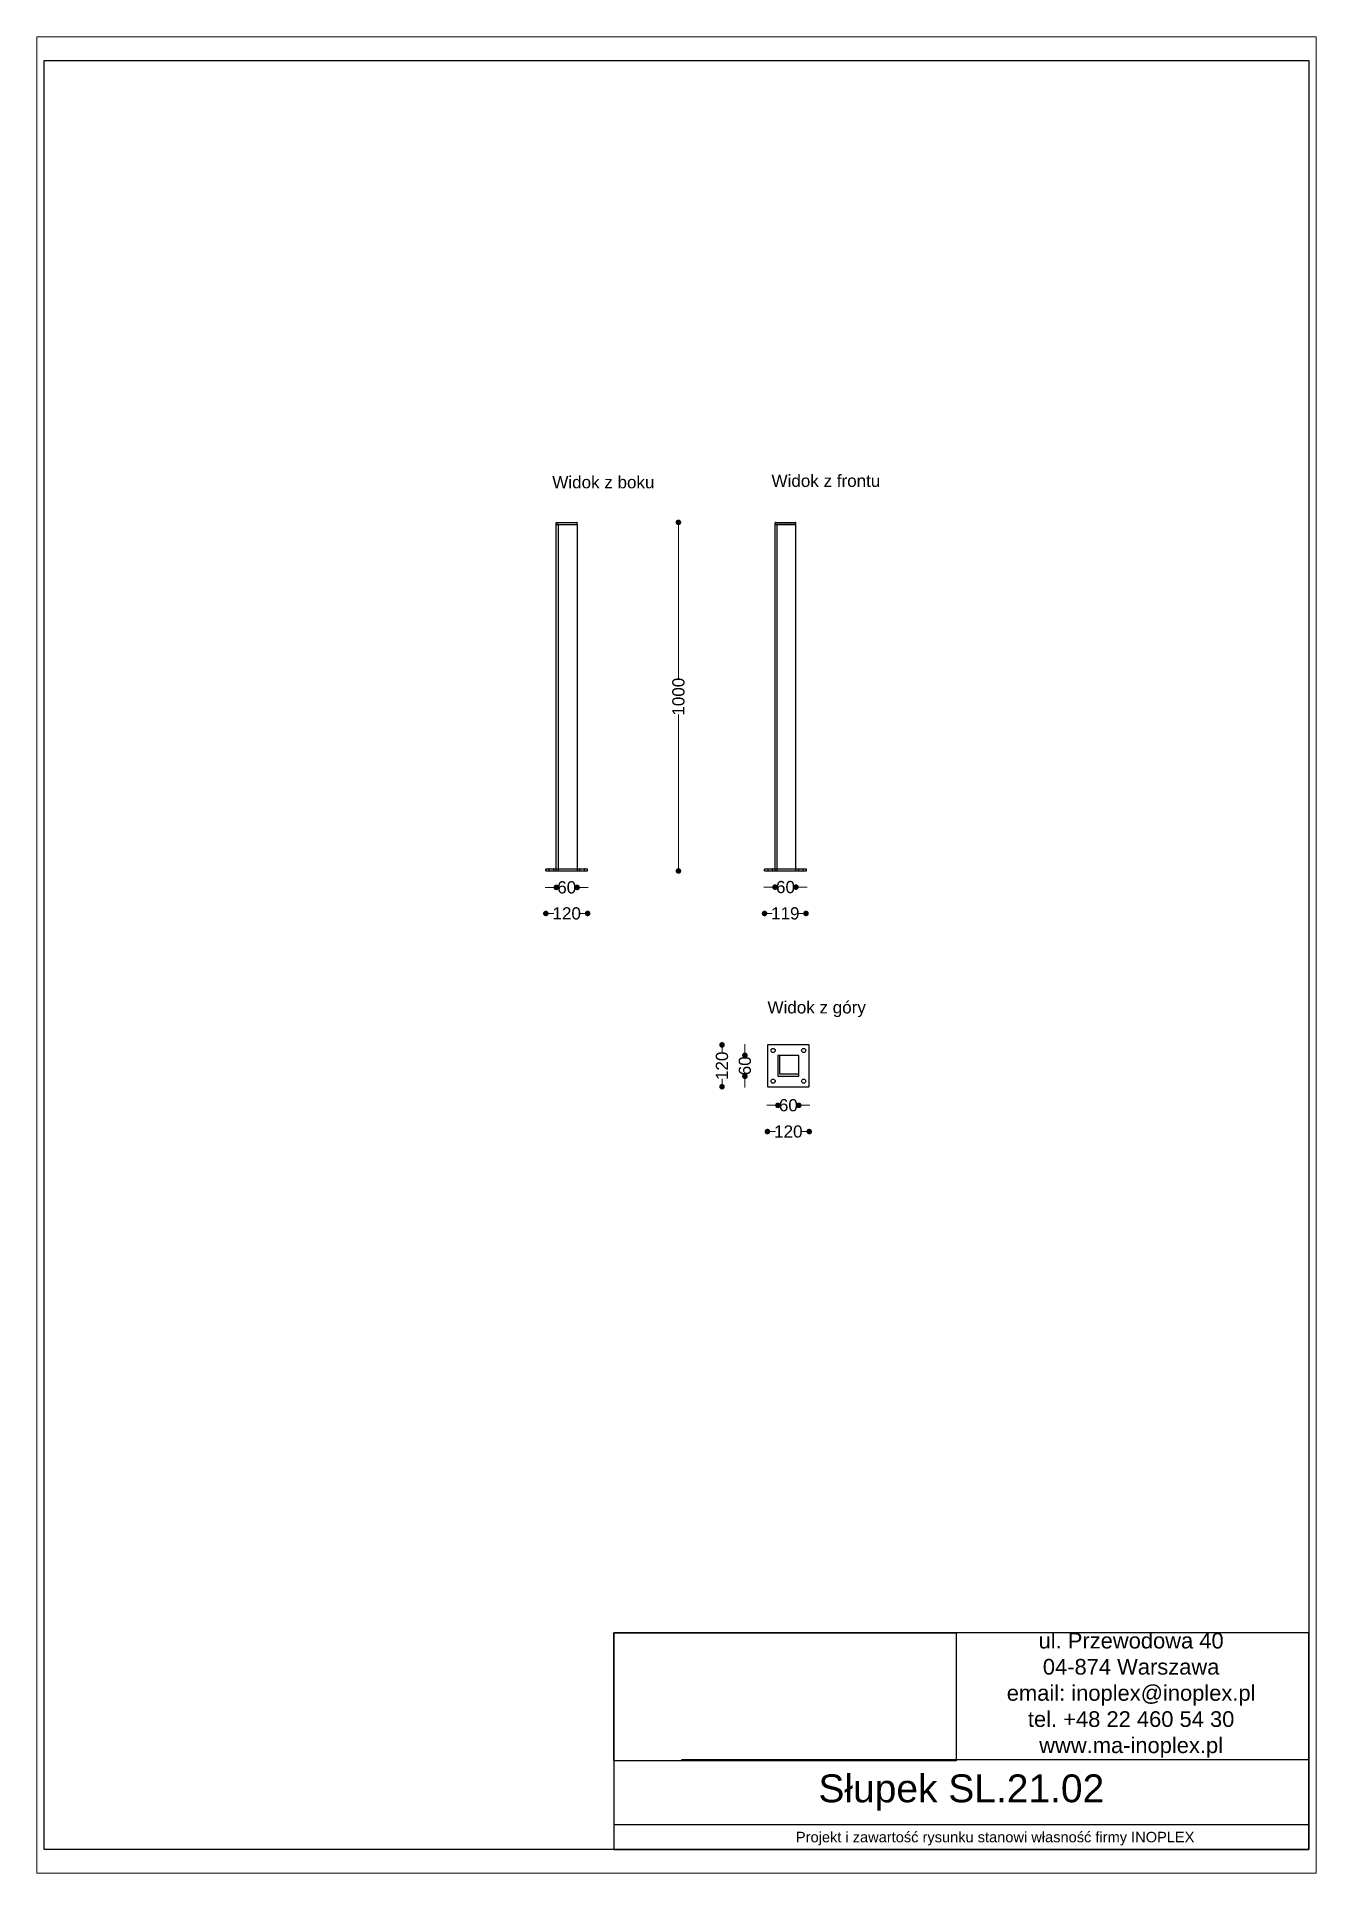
# Paper-space layout 'Układ1' of a CAD drawing. Header units: millimetres. Extents: x 1 to 201, y 2 to 289.
# The model-space entities are those that its viewports show. They can reach past a viewport. Long polylines and large blocks are cut down to what shows.
import ezdxf

# ---------------------------------------------------------------- set-up
doc = ezdxf.new("R2010")
doc.units = ezdxf.units.MM
doc.header["$LTSCALE"] = 3
doc.layers.add('DomyÅ›lny', color=7, linetype='Continuous')
doc.layers.add('Hidden_lines', color=7, linetype='Continuous')
doc.styles.get("Standard").update_dxf_attribs({"font": 'arial.ttf'})
doc.dimstyles.new('MATEUSZ', dxfattribs={"dimtxt": 35, "dimasz": 16, "dimexe": 0.18, "dimexo": 0.0625, "dimgap": 0.09, "dimtad": 0, "dimdec": 0, "dimdsep": 46, "dimtxsty": 'Standard', "dimblk": 'DOT', "dimcen": 0.09, "dimse1": 1, "dimse2": 1, "dimadec": 0, "dimazin": 0, "dimtfac": 1, "dimtdec": 0, "dimtofl": 0, "dimtmove": 0, "dimatfit": 3, "dimfxl": 1, "dimtolj": 1, "dimtzin": 0, "dimlwd": 9, "dimlwe": 9, "dimarcsym": 0})
picture_1 = doc.add_image_def('image1.jpg', size_in_pixel=(1896, 709))

# ---------------------------------------------------------------- blocks, each defined once
blk = doc.blocks.new('_Dot')
at = {"color": 0, "linetype": 'ByBlock', "lineweight": -2}
blk.add_line((-0.5, 0), (-1, 0), dxfattribs=at)
at = {"color": 0, "linetype": 'ByBlock', "const_width": 0.5}
blk.add_lwpolyline([(-0.25, 0, 1), (0.25, 0, 1)], format="xyb", close=True, dxfattribs=at)
blk = doc.blocks.new('*D26')
at = {"color": 0, "lineweight": 9, "transparency": 16777216}
for p, q in [((11819.6, 27312.4), (11803.6, 27312.4)), ((11911.6, 27312.4), (11927.6, 27312.4))]:
    blk.add_line(p, q, dxfattribs=at)
at = {"layer": 'Defpoints', "color": 0, "transparency": 16777216}
for p in [(11835.6, 27365.5), (11895.6, 27365.5), (11895.6, 27312.4)]:
    blk.add_point(p, dxfattribs=at)
at = {"color": 0, "lineweight": 9, "transparency": 16777216, "xscale": 16, "yscale": 16, "zscale": 16}
blk.add_blockref('_Dot', (11835.6, 27312.4), dxfattribs=at)
at = {"color": 0, "lineweight": 9, "transparency": 16777216, "xscale": 16, "yscale": 16, "zscale": 16, "rotation": 180}
blk.add_blockref('_Dot', (11895.6, 27312.4), dxfattribs=at)
at = {"color": 0, "transparency": 16777216, "insert": (11865.6, 27312.4), "char_height": 35, "attachment_point": 5}
blk.add_mtext('\\A1;60', dxfattribs=at)
blk = doc.blocks.new('*D27')
at = {"color": 0, "lineweight": 9, "transparency": 16777216}
for p, q in [((11821.7, 27237.7), (11828.6, 27237.7)), ((11909.6, 27237.7), (11902.7, 27237.7))]:
    blk.add_line(p, q, dxfattribs=at)
at = {"layer": 'Defpoints', "color": 0, "transparency": 16777216}
for p in [(11805.7, 27359.5), (11925.6, 27359.5), (11925.6, 27237.7)]:
    blk.add_point(p, dxfattribs=at)
at = {"color": 0, "lineweight": 9, "transparency": 16777216, "xscale": 16, "yscale": 16, "zscale": 16, "rotation": 180}
blk.add_blockref('_Dot', (11805.7, 27237.7), dxfattribs=at)
at = {"color": 0, "lineweight": 9, "transparency": 16777216, "xscale": 16, "yscale": 16, "zscale": 16}
blk.add_blockref('_Dot', (11925.6, 27237.7), dxfattribs=at)
at = {"color": 0, "transparency": 16777216, "insert": (11865.6, 27237.7), "char_height": 35, "attachment_point": 5}
blk.add_mtext('\\A1;120', dxfattribs=at)
blk = doc.blocks.new('*D28')
at = {"color": 0, "lineweight": 9, "transparency": 16777216}
for p, q in [((12447.3, 27313.2), (12431.3, 27313.2)), ((12539.3, 27313.2), (12555.3, 27313.2))]:
    blk.add_line(p, q, dxfattribs=at)
at = {"layer": 'Defpoints', "color": 0, "transparency": 16777216}
for p in [(12463.3, 27365.5), (12523.3, 27365.5), (12523.3, 27313.2)]:
    blk.add_point(p, dxfattribs=at)
at = {"color": 0, "lineweight": 9, "transparency": 16777216, "xscale": 16, "yscale": 16, "zscale": 16}
blk.add_blockref('_Dot', (12463.3, 27313.2), dxfattribs=at)
at = {"color": 0, "lineweight": 9, "transparency": 16777216, "xscale": 16, "yscale": 16, "zscale": 16, "rotation": 180}
blk.add_blockref('_Dot', (12523.3, 27313.2), dxfattribs=at)
at = {"color": 0, "transparency": 16777216, "insert": (12493.3, 27313.2), "char_height": 35, "attachment_point": 5}
blk.add_mtext('\\A1;60', dxfattribs=at)
blk = doc.blocks.new('*D29')
at = {"color": 0, "lineweight": 9, "transparency": 16777216}
for p, q in [((12449.3, 27237.7), (12455.6, 27237.7)), ((12536.3, 27237.7), (12529.9, 27237.7))]:
    blk.add_line(p, q, dxfattribs=at)
at = {"layer": 'Defpoints', "color": 0, "transparency": 16777216}
for p in [(12433.3, 27359.5), (12552.3, 27359.5), (12552.3, 27237.7)]:
    blk.add_point(p, dxfattribs=at)
at = {"color": 0, "lineweight": 9, "transparency": 16777216, "xscale": 16, "yscale": 16, "zscale": 16, "rotation": 180}
blk.add_blockref('_Dot', (12433.3, 27237.7), dxfattribs=at)
at = {"color": 0, "lineweight": 9, "transparency": 16777216, "xscale": 16, "yscale": 16, "zscale": 16}
blk.add_blockref('_Dot', (12552.3, 27237.7), dxfattribs=at)
at = {"color": 0, "transparency": 16777216, "insert": (12492.8, 27237.7), "char_height": 35, "attachment_point": 5}
blk.add_mtext('\\A1;119', dxfattribs=at)
blk = doc.blocks.new('*D30')
at = {"color": 0, "lineweight": 9, "transparency": 16777216}
for p, q in [((12186.2, 28343.5), (12186.2, 27910.1)), ((12186.2, 27375.5), (12186.2, 27808.8))]:
    blk.add_line(p, q, dxfattribs=at)
at = {"layer": 'Defpoints', "color": 0, "transparency": 16777216}
for p in [(11894.6, 28359.5), (12186.2, 28359.5), (11925.6, 27359.5)]:
    blk.add_point(p, dxfattribs=at)
at = {"color": 0, "lineweight": 9, "transparency": 16777216, "xscale": 16, "yscale": 16, "zscale": 16}
for p, rotation in [((12186.2, 28359.5), 90), ((12186.2, 27359.5), 270)]:
    blk.add_blockref('_Dot', p, dxfattribs=dict(at, rotation=rotation))
at = {"color": 0, "transparency": 16777216, "insert": (12186.2, 27859.5), "char_height": 35, "attachment_point": 5, "rotation": 90}
blk.add_mtext('\\A1;1000', dxfattribs=at)
blk = doc.blocks.new('*D31')
at = {"color": 0, "lineweight": 9, "transparency": 16777216}
for p, q in [((12457.5, 26612), (12464.4, 26612)), ((12545.5, 26612), (12538.5, 26612))]:
    blk.add_line(p, q, dxfattribs=at)
at = {"layer": 'Defpoints', "color": 0, "transparency": 16777216}
for p in [(12441.5, 26859.6), (12561.5, 26859.6), (12561.5, 26612)]:
    blk.add_point(p, dxfattribs=at)
at = {"color": 0, "lineweight": 9, "transparency": 16777216, "xscale": 16, "yscale": 16, "zscale": 16, "rotation": 180}
blk.add_blockref('_Dot', (12441.5, 26612), dxfattribs=at)
at = {"color": 0, "lineweight": 9, "transparency": 16777216, "xscale": 16, "yscale": 16, "zscale": 16}
blk.add_blockref('_Dot', (12561.5, 26612), dxfattribs=at)
at = {"color": 0, "transparency": 16777216, "insert": (12501.5, 26612), "char_height": 35, "attachment_point": 5}
blk.add_mtext('\\A1;120', dxfattribs=at)
blk = doc.blocks.new('*D32')
at = {"color": 0, "lineweight": 9, "transparency": 16777216}
for p, q in [((12455.5, 26687.3), (12439.5, 26687.3)), ((12547.5, 26687.3), (12563.5, 26687.3))]:
    blk.add_line(p, q, dxfattribs=at)
at = {"layer": 'Defpoints', "color": 0, "transparency": 16777216}
for p in [(12471.5, 26771.6), (12531.5, 26776.6), (12531.5, 26687.3)]:
    blk.add_point(p, dxfattribs=at)
at = {"color": 0, "lineweight": 9, "transparency": 16777216, "xscale": 16, "yscale": 16, "zscale": 16}
blk.add_blockref('_Dot', (12471.5, 26687.3), dxfattribs=at)
at = {"color": 0, "lineweight": 9, "transparency": 16777216, "xscale": 16, "yscale": 16, "zscale": 16, "rotation": 180}
blk.add_blockref('_Dot', (12531.5, 26687.3), dxfattribs=at)
at = {"color": 0, "transparency": 16777216, "insert": (12501.5, 26687.3), "char_height": 35, "attachment_point": 5}
blk.add_mtext('\\A1;60', dxfattribs=at)
blk = doc.blocks.new('*D33')
at = {"color": 0, "lineweight": 9, "transparency": 16777216}
for p, q in [((12376.8, 26846.6), (12376.8, 26862.6)), ((12376.8, 26754.6), (12376.8, 26738.6))]:
    blk.add_line(p, q, dxfattribs=at)
at = {"layer": 'Defpoints', "color": 0, "transparency": 16777216}
for p in [(12472.5, 26830.6), (12376.8, 26770.6), (12472.5, 26770.6)]:
    blk.add_point(p, dxfattribs=at)
at = {"color": 0, "lineweight": 9, "transparency": 16777216, "xscale": 16, "yscale": 16, "zscale": 16}
for p, rotation in [((12376.8, 26830.6), 270), ((12376.8, 26770.6), 90)]:
    blk.add_blockref('_Dot', p, dxfattribs=dict(at, rotation=rotation))
at = {"color": 0, "transparency": 16777216, "insert": (12376.8, 26800.6), "char_height": 35, "attachment_point": 5, "rotation": 90}
blk.add_mtext('\\A1;60', dxfattribs=at)
blk = doc.blocks.new('*D34')
at = {"color": 0, "lineweight": 9, "transparency": 16777216}
for p, q in [((12311.2, 26844.6), (12311.2, 26837.7)), ((12311.2, 26756.6), (12311.2, 26763.6))]:
    blk.add_line(p, q, dxfattribs=at)
at = {"layer": 'Defpoints', "color": 0, "transparency": 16777216}
for p in [(12442.5, 26860.6), (12311.2, 26740.6), (12442.5, 26740.6)]:
    blk.add_point(p, dxfattribs=at)
at = {"color": 0, "lineweight": 9, "transparency": 16777216, "xscale": 16, "yscale": 16, "zscale": 16}
for p, rotation in [((12311.2, 26860.6), 90), ((12311.2, 26740.6), 270)]:
    blk.add_blockref('_Dot', p, dxfattribs=dict(at, rotation=rotation))
at = {"color": 0, "transparency": 16777216, "insert": (12311.2, 26800.6), "char_height": 35, "attachment_point": 5, "rotation": 90}
blk.add_mtext('\\A1;120', dxfattribs=at)

msp = doc.modelspace()

# ---------------------------------------------------------------- linework, layer by layer
for p, q in [((13995, 24809.6), (12194.9, 24809.6)), ((13994.7, 24623), (12001.1, 24623))]:
    msp.add_line(p, q)
for points in [[(10366.2, 24552.5), (10366.2, 29684.6), (13995, 29684.6), (13995, 24552.5)], [(12001.1, 24552.5), (13995, 24552.5), (13995, 25174.2), (12001.1, 25174.2)]]:
    msp.add_lwpolyline(points, close=True)
at = {"layer": 'DomyÅ›lny'}
for p, q in [((11835.6, 28353.5), (11835.6, 28358.5)), ((11835.6, 27365.5), (11835.6, 28353.5)), ((11836.6, 28359.5), (11894.6, 28359.5)), ((11841.6, 28353.5), (11836.6, 28353.5)), ((11836.6, 28353.5), (11894.6, 28353.5)), ((11841.6, 27365.5), (11841.6, 28353.5)), ((11895.6, 28353.5), (11895.6, 28358.5)), ((11895.6, 28353.5), (11895.6, 27365.5)), ((12463.3, 28353.5), (12463.3, 28358.5)), ((12463.3, 27365.5), (12463.3, 28353.5)), ((12464.3, 28359.5), (12522.3, 28359.5)), ((12522.3, 28353.5), (12464.3, 28353.5)), ((12464.3, 28353.5), (12522.3, 28353.5)), ((12523.3, 28353.5), (12523.3, 28358.5)), ((12523.3, 27365.5), (12523.3, 28353.5)), ((11805.6, 27359.5), (11805.6, 27364.5)), ((11806.6, 27365.5), (11924.6, 27365.5)), ((11806.6, 27359.5), (11924.6, 27359.5)), ((11925.6, 27359.5), (11925.6, 27364.5)), ((12433.3, 27359.5), (12433.3, 27364.5)), ((12434.3, 27365.5), (12552.3, 27365.5)), ((12434.3, 27359.5), (12552.3, 27359.5)), ((12553.3, 27359.5), (12553.3, 27364.5)), ((12441.5, 26859.6), (12441.5, 26741.6)), ((12560.5, 26860.6), (12442.5, 26860.6)), ((12471.5, 26829.6), (12471.5, 26771.6)), ((12530.5, 26830.6), (12472.5, 26830.6)), ((12531.5, 26771.6), (12531.5, 26829.6)), ((12561.5, 26741.6), (12561.5, 26859.6)), ((12472.5, 26770.6), (12531.5, 26770.6)), ((12472.5, 26770.6), (12530.5, 26770.6)), ((12531.5, 26770.6), (12531.5, 26776.6)), ((12442.5, 26740.6), (12560.5, 26740.6))]:
    msp.add_line(p, q, dxfattribs=at)
for points in [[(11836.6, 28353.5, 0), (11835.6, 28353.5, 0)], [(11835.6, 28353.5, 0), (11835.6, 28353.5, 0), (11835.6, 28353.5, 0), (11835.6, 28353.5, 0), (11835.6, 28353.5, 0), (11835.6, 28353.5, 0), (11835.6, 28353.5, 0), (11835.6, 28353.5, 0), (11835.6, 28353.5, 0), (11835.6, 28353.5, 0), (11835.6, 28353.5, 0), (11835.6, 28353.5, 0), (11835.6, 28353.5, 0), (11835.6, 28353.5, 0), (11835.6, 28353.5, 0), (11835.6, 28353.5, 0), (11835.7, 28353.5, 0), (11836.6, 28353.5, 0)], [(11894.6, 28353.5, 0), (11895.6, 28353.5, 0)], [(12464.3, 28353.5, 0), (12463.3, 28353.5, 0)], [(12463.3, 28353.5, 0), (12463.3, 28353.5, 0), (12463.3, 28353.5, 0), (12463.3, 28353.5, 0), (12463.3, 28353.5, 0), (12463.3, 28353.5, 0), (12463.3, 28353.5, 0), (12463.3, 28353.5, 0), (12463.3, 28353.5, 0), (12463.3, 28353.5, 0), (12463.3, 28353.5, 0), (12463.3, 28353.5, 0), (12463.3, 28353.5, 0), (12463.3, 28353.5, 0), (12463.3, 28353.5, 0), (12463.3, 28353.5, 0), (12463.4, 28353.5, 0), (12464.3, 28353.5, 0)], [(12523.3, 28353.5, 0), (12523.3, 28353.5, 0), (12523.3, 28353.5, 0), (12523.3, 28353.5, 0), (12523.3, 28353.5, 0), (12523.3, 28353.5, 0), (12523.3, 28353.5, 0), (12523.3, 28353.5, 0), (12523.3, 28353.5, 0), (12523.3, 28353.5, 0), (12523.3, 28353.5, 0), (12523.3, 28353.5, 0), (12523.3, 28353.5, 0), (12523.3, 28353.5, 0), (12523.3, 28353.5, 0), (12523.2, 28353.5, 0), (12523.2, 28353.5, 0), (12522.3, 28353.5, 0)], [(12522.3, 28353.5, 0), (12523.3, 28353.5, 0)], [(11805.6, 27359.5, 0), (11805.6, 27359.5, 0), (11805.6, 27359.5, 0), (11805.6, 27359.5, 0), (11805.6, 27359.5, 0), (11805.6, 27359.5, 0), (11805.6, 27359.5, 0), (11805.6, 27359.5, 0), (11805.6, 27359.5, 0), (11805.6, 27359.5, 0), (11805.6, 27359.5, 0), (11805.6, 27359.5, 0), (11805.6, 27359.5, 0), (11805.6, 27359.5, 0), (11805.6, 27359.5, 0), (11805.6, 27359.5, 0), (11805.7, 27359.5, 0), (11806.6, 27359.5, 0)], [(11828.6, 27365.5, 0), (11828.5, 27365.5, 0), (11828.3, 27365.4, 0), (11828.2, 27365.4, 0), (11828.1, 27365.3, 0)], [(11916.6, 27365.5, 0), (11916.4, 27365.5, 0), (11916.3, 27365.4, 0), (11916.2, 27365.4, 0), (11916.1, 27365.3, 0)], [(11924.6, 27359.5, 0), (11925.6, 27359.5, 0)], [(12433.3, 27359.5, 0), (12433.3, 27359.5, 0), (12433.3, 27359.5, 0), (12433.3, 27359.5, 0), (12433.3, 27359.5, 0), (12433.3, 27359.5, 0), (12433.3, 27359.5, 0), (12433.3, 27359.5, 0), (12433.3, 27359.5, 0), (12433.3, 27359.5, 0), (12433.3, 27359.5, 0), (12433.3, 27359.5, 0), (12433.3, 27359.5, 0), (12433.3, 27359.5, 0), (12433.3, 27359.5, 0), (12433.3, 27359.5, 0), (12433.4, 27359.5, 0), (12434.3, 27359.5, 0)], [(12456.6, 27365.5, 0), (12456.4, 27365.5, 0), (12456.3, 27365.5, 0), (12456.2, 27365.4, 0), (12456, 27365.4, 0)], [(12552.3, 27359.5, 0), (12553.3, 27359.5, 0)]]:
    msp.add_polyline3d(points, dxfattribs=at)
for centre in [(12457.8, 26844.6), (12545.5, 26844.6), (12457.8, 26756.6), (12545.5, 26756.6)]:
    msp.add_circle(centre, 6, dxfattribs=at)
for centre, start, end in [((11836.6, 28358.5), 90, 180), ((11894.6, 28358.5), 0, 90), ((12464.3, 28358.5), 90, 180), ((12522.3, 28358.5), 0, 90), ((11806.6, 27364.5), 90, 180), ((11924.6, 27364.5), 0, 90), ((12434.3, 27364.5), 90, 180), ((12442.6, 27364.5), 59.2676, 90), ((12552.3, 27364.5), 0, 90), ((12442.5, 26859.6), 90, 180), ((12472.5, 26829.6), 90, 180), ((12530.5, 26829.6), 0, 90), ((12560.5, 26859.6), 0, 90), ((12472.5, 26771.6), 180, 270), ((12530.5, 26771.6), 270, 0), ((12442.5, 26741.6), 180, 270), ((12560.5, 26741.6), 270, 0)]:
    msp.add_arc(centre, 1, start, end, dxfattribs=at)
at = {"layer": 'Hidden_lines'}
for p, q in [((12469.3, 27359.5), (12469.3, 28353.5)), ((11815.6, 27359.5), (11815.6, 27364.5)), ((11827.6, 27364.5), (11827.6, 27359.5)), ((11835.6, 27359.5), (11835.6, 27365.5)), ((11835.6, 27359.5), (11835.6, 27365.5)), ((11841.6, 27359.5), (11841.6, 27365.5)), ((11841.6, 27359.5), (11841.6, 27365.5)), ((11895.6, 27365.5), (11895.6, 27359.5)), ((11895.6, 27365.5), (11895.6, 27359.5)), ((11903.6, 27359.5), (11903.6, 27364.5)), ((11915.6, 27364.5), (11915.6, 27359.5)), ((12443.6, 27359.5), (12443.6, 27364.5)), ((12455.6, 27364.5), (12455.6, 27359.5)), ((12463.3, 27359.5), (12463.3, 27365.5)), ((12463.3, 27359.5), (12463.3, 27365.5)), ((12469.3, 27359.5), (12469.3, 27365.5)), ((12523.3, 27359.5), (12523.3, 27365.5)), ((12523.3, 27359.5), (12523.3, 27365.5)), ((12531.3, 27359.5), (12531.3, 27364.5)), ((12543.3, 27364.5), (12543.3, 27359.5)), ((12477.5, 26776.6), (12477.5, 26830.6)), ((12531.5, 26776.6), (12477.5, 26776.6))]:
    msp.add_line(p, q, dxfattribs=at)
for points in [[(11815.6, 27364.5, 0), (11815.6, 27364.6, 0), (11815.6, 27364.7, 0), (11815.5, 27364.8, 0), (11815.5, 27364.9, 0), (11815.5, 27365, 0), (11815.4, 27365, 0), (11815.3, 27365.1, 0), (11815.3, 27365.2, 0), (11815.2, 27365.3, 0), (11815.1, 27365.3, 0), (11815, 27365.4, 0), (11815, 27365.4, 0), (11814.9, 27365.4, 0), (11814.8, 27365.5, 0), (11814.7, 27365.5, 0), (11814.6, 27365.5, 0)], [(11828.1, 27365.3, 0), (11828, 27365.3, 0), (11827.9, 27365.2, 0), (11827.8, 27365.1, 0), (11827.7, 27365, 0), (11827.7, 27364.9, 0), (11827.6, 27364.7, 0), (11827.6, 27364.6, 0), (11827.6, 27364.5, 0)], [(11903.6, 27364.5, 0), (11903.6, 27364.6, 0), (11903.6, 27364.7, 0), (11903.5, 27364.8, 0), (11903.5, 27364.9, 0), (11903.5, 27365, 0), (11903.4, 27365, 0), (11903.3, 27365.1, 0), (11903.3, 27365.2, 0), (11903.2, 27365.3, 0), (11903.1, 27365.3, 0), (11903, 27365.4, 0), (11903, 27365.4, 0), (11902.9, 27365.4, 0), (11902.8, 27365.5, 0), (11902.7, 27365.5, 0), (11902.6, 27365.5, 0)], [(11916.1, 27365.3, 0), (11916, 27365.2, 0), (11915.9, 27365.2, 0), (11915.8, 27365.1, 0), (11915.7, 27365, 0), (11915.7, 27364.9, 0), (11915.6, 27364.7, 0), (11915.6, 27364.6, 0), (11915.6, 27364.5, 0)], [(12456, 27365.4, 0), (12455.9, 27365.3, 0), (12455.8, 27365.2, 0), (12455.8, 27365.1, 0), (12455.7, 27365, 0), (12455.6, 27364.9, 0), (12455.6, 27364.8, 0), (12455.6, 27364.6, 0), (12455.6, 27364.5, 0)], [(12531.3, 27364.5, 0), (12531.3, 27364.6, 0), (12531.3, 27364.7, 0), (12531.2, 27364.8, 0), (12531.2, 27364.9, 0), (12531.1, 27365, 0), (12531.1, 27365.1, 0), (12531, 27365.2, 0), (12531, 27365.2, 0), (12530.9, 27365.3, 0), (12530.8, 27365.4, 0), (12530.7, 27365.4, 0), (12530.6, 27365.4, 0), (12530.6, 27365.5, 0), (12530.5, 27365.5, 0), (12530.4, 27365.5, 0), (12530.3, 27365.5, 0)]]:
    msp.add_polyline3d(points, dxfattribs=at)
for centre, start, end in [((12442.6, 27364.5), 0, 59.2676), ((12544.3, 27364.5), 90, 180)]:
    msp.add_arc(centre, 1, start, end, dxfattribs=at)

# ---------------------------------------------------------------- texts
for s, p in [('Widok z boku', (11824.2, 28457.3)), ('Widok z frontu', (12453.3, 28461.4)), ('Widok z góry', (12441.7, 26950.9))]:
    msp.add_text(s, height=34.962).set_placement(p)
at = {"attachment_point": 5}
for s, width, gutter_width, heights, insert, char_height in [('ul. Przewodowa 40\\P04-874 Warszawa\\Pemail: inoplex@inoplex.pl\\Ptel. +48 22 460 54 30\\Pwww.ma-inoplex.pl', 1019.877, 1, [432.7], (13485.1, 24994.8), 45), ('Słupek SL.21.02', 1993.625, 1, [0], (12997.9, 24715.8), 80), ('Projekt i zawartość rysunku stanowi własność firmy INOPLEX ', 1800.088, 12.5, [70.5], (13095, 24583.6), 30)]:
    msp.add_mtext_dynamic_manual_height_columns(s, width=width, gutter_width=gutter_width, heights=heights, dxfattribs=dict(at, insert=insert, char_height=char_height))

# ---------------------------------------------------------------- dimensions: what is measured, and where the dimension line sits
for base, p1, p2, picture, middle in [((12186.2, 28359.5), (11925.6, 27359.5), (11894.6, 28359.5), '*D30', (12186.2, 27859.5)), ((12311.2, 26740.6), (12442.5, 26860.6), (12442.5, 26740.6), '*D34', (12311.2, 26800.6)), ((12376.8, 26770.6), (12472.5, 26830.6), (12472.5, 26770.6), '*D33', (12376.8, 26800.6))]:
    dim = msp.add_linear_dim(base=base, p1=p1, p2=p2, angle=90, dimstyle='MATEUSZ')
    dim.commit()
    dim.dimension.update_dxf_attribs({"geometry": picture, "text_midpoint": middle})
for base, p1, p2, picture, middle in [((11925.6, 27237.7), (11805.7, 27359.5), (11925.6, 27359.5), '*D27', (11865.6, 27237.7)), ((11895.6, 27312.4), (11835.6, 27365.5), (11895.6, 27365.5), '*D26', (11865.6, 27312.4)), ((12552.3, 27237.7), (12433.3, 27359.5), (12552.3, 27359.5), '*D29', (12492.8, 27237.7)), ((12523.3, 27313.2), (12463.3, 27365.5), (12523.3, 27365.5), '*D28', (12493.3, 27313.2)), ((12561.5, 26612), (12441.5, 26859.6), (12561.5, 26859.6), '*D31', (12501.5, 26612)), ((12531.5, 26687.3), (12471.5, 26771.6), (12531.5, 26776.6), '*D32', (12501.5, 26687.3))]:
    dim = msp.add_linear_dim(base=base, p1=p1, p2=p2, dimstyle='MATEUSZ')
    dim.commit()
    dim.dimension.update_dxf_attribs({"geometry": picture, "text_midpoint": middle})

# ---------------------------------------------------------------- pictures from other files: only their frames are drawn
image = msp.add_image(picture_1, insert=(12001.1, 24807.1), size_in_units=(981.6, 367.1))
image.dxf.flags = 7

psp = doc.layouts.new('Układ1')

# ---------------------------------------------------------------- viewports
at = {"layer": '0', "view_target_point": (12160.93, 27018.39)}
psp.add_viewport(center=(101.23, 145.23), size=(200.2, 287.279), view_center_point=(19.67, 100.18), view_height=5268.513, dxfattribs=at)

doc.saveas('drawing.dxf')
